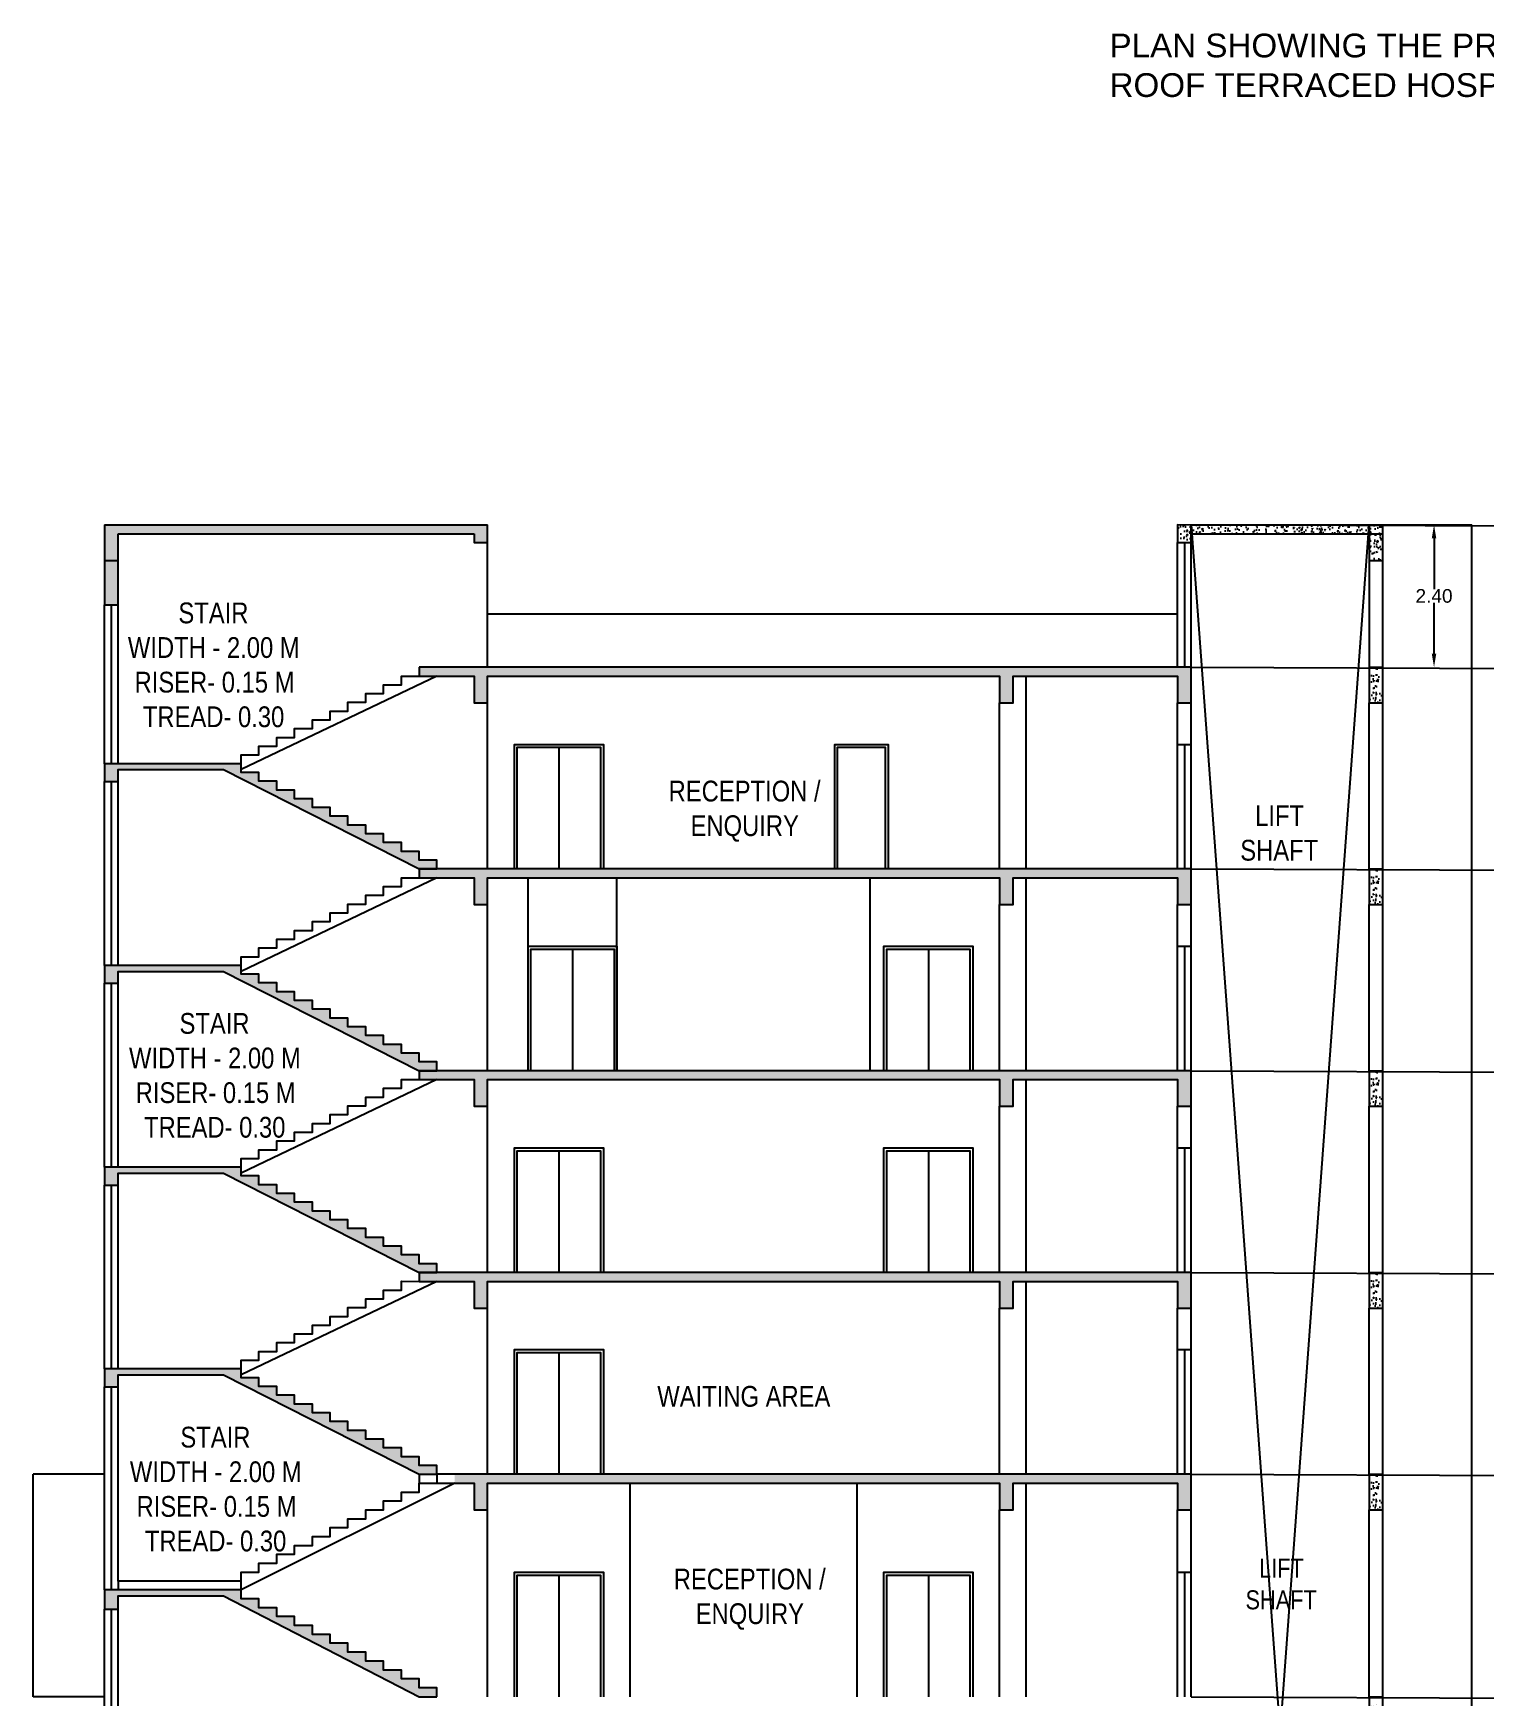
# Model space of a CAD drawing. Header units: metres. Extents: x -38 to 401, y 28 to 287.
# Drawn here: x 214.77 to 239.24, y 251.91 to 279.94 of the extents above; entities that cross this region are included whole.
import ezdxf

# ---------------------------------------------------------------- set-up
doc = ezdxf.new("R2010")
doc.units = ezdxf.units.M
doc.styles.get("Standard").update_dxf_attribs({"font": 'arial.ttf'})
doc.dimstyles.get("Standard").update_dxf_attribs({"dimtxt": 0.18, "dimasz": 0.18, "dimexe": 0.18, "dimexo": 0.0625, "dimgap": 0.09, "dimtad": 0, "dimtih": 1, "dimtoh": 1, "dimdec": 4, "dimzin": 0, "dimdsep": 46, "dimtxsty": 'Standard', "dimcen": 0.09, "dimadec": 0, "dimazin": 0, "dimtfac": 1, "dimtdec": 4, "dimtofl": 0, "dimtmove": 0, "dimatfit": 3, "dimfxl": 0, "dimtolj": 1, "dimtzin": 0, "dimarcsym": 0})
pattern_1 = [(50, (229.36275, 2753.88941), (0.215178055, -0.01882564), [0.0225, -0.2475]), (355, (229.36275, 2753.88941), (-0.0416254, 0.22565764), [0.018, -0.198]), (100.451444, (229.38068, 2753.88785), (0.173552654, 0.206831997), [0.019122058, -0.210342634]), (46.1842, (229.36275, 2753.94941), (0.3201724, -0.049655784), [0.03375, -0.37125]), (96.635635, (229.38943, 2753.94528), (0.280398584, 0.29223558), [0.028683103, -0.31551413]), (351.184164, (229.36275, 2753.9494), (0.280398584, 0.29223558), [0.027, -0.297]), (21, (229.39275, 2753.93441), (0.179072116, -0.120785667), [0.0225, -0.2475]), (326, (229.39275, 2753.93441), (0.0729946, 0.217545014), [0.018, -0.198]), (71.451445, (229.40767, 2753.92435), (0.252066713, 0.096759346), [0.019122057, -0.210342634]), (37.5, (229.36275, 2753.889414), (0.0036479566, 0.0998681561), [0, -0.1956, 0, -0.201, 0, -0.19875]), (7.5, (229.36275, 2753.88941), (0.0789208612, 0.1183235136), [0, -0.1146, 0, -0.1911, 0, -0.07575]), (327.5, (229.29585, 2753.889414), (0.1601467309, -0.0067664615), [0, -0.075, 0, -0.234, 0, -0.3105]), (317.5, (229.26585, 2753.88941), (0.174955851, 0.030031495), [0, -0.0975, 0, -0.1554, 0, -0.2205])]
pattern_2 = [(50, (-1819.55515, 1810.75272), (0.215178055, -0.01882564), [0.0225, -0.2475]), (355, (-1819.55515, 1810.75272), (-0.0416254, 0.22565764), [0.018, -0.198]), (100.451444, (-1819.53722, 1810.75115), (0.173552654, 0.206831997), [0.019122058, -0.210342634]), (46.1842, (-1819.55515, 1810.81272), (0.3201724, -0.049655784), [0.03375, -0.37125]), (96.635635, (-1819.52847, 1810.80858), (0.280398584, 0.29223558), [0.028683103, -0.31551413]), (351.184164, (-1819.55515, 1810.8127), (0.280398584, 0.29223558), [0.027, -0.297]), (21, (-1819.52515, 1810.79772), (0.179072116, -0.120785667), [0.0225, -0.2475]), (326, (-1819.52515, 1810.79772), (0.0729946, 0.217545014), [0.018, -0.198]), (71.451445, (-1819.51023, 1810.78765), (0.252066713, 0.096759346), [0.019122057, -0.210342634]), (37.5, (-1819.55515, 1810.752716), (0.0036479566, 0.0998681561), [0, -0.1956, 0, -0.201, 0, -0.19875]), (7.5, (-1819.55515, 1810.75272), (0.0789208612, 0.1183235136), [0, -0.1146, 0, -0.1911, 0, -0.07575]), (327.5, (-1819.62205, 1810.75272), (0.1601467309, -0.0067664615), [0, -0.075, 0, -0.234, 0, -0.3105]), (317.5, (-1819.65205, 1810.75272), (0.174955851, 0.030031495), [0, -0.0975, 0, -0.1554, 0, -0.2205])]
pattern_3 = [(50, (-1819.55515, 1814.15272), (0.215178055, -0.01882564), [0.0225, -0.2475]), (355, (-1819.55515, 1814.15272), (-0.0416254, 0.22565764), [0.018, -0.198]), (100.451444, (-1819.53722, 1814.15115), (0.173552654, 0.206831997), [0.019122058, -0.210342634]), (46.1842, (-1819.55515, 1814.21272), (0.3201724, -0.049655784), [0.03375, -0.37125]), (96.635635, (-1819.52847, 1814.20858), (0.280398584, 0.29223558), [0.028683103, -0.31551413]), (351.184164, (-1819.55515, 1814.2127), (0.280398584, 0.29223558), [0.027, -0.297]), (21, (-1819.52515, 1814.19772), (0.179072116, -0.120785667), [0.0225, -0.2475]), (326, (-1819.52515, 1814.19772), (0.0729946, 0.217545014), [0.018, -0.198]), (71.451445, (-1819.51023, 1814.18765), (0.252066713, 0.096759346), [0.019122057, -0.210342634]), (37.5, (-1819.55515, 1814.152716), (0.0036479566, 0.0998681561), [0, -0.1956, 0, -0.201, 0, -0.19875]), (7.5, (-1819.55515, 1814.15272), (0.0789208612, 0.1183235136), [0, -0.1146, 0, -0.1911, 0, -0.07575]), (327.5, (-1819.62205, 1814.15272), (0.1601467309, -0.0067664615), [0, -0.075, 0, -0.234, 0, -0.3105]), (317.5, (-1819.65205, 1814.15272), (0.174955851, 0.030031495), [0, -0.0975, 0, -0.1554, 0, -0.2205])]
pattern_4 = [(50, (-1819.55515, 1817.55272), (0.215178055, -0.01882564), [0.0225, -0.2475]), (355, (-1819.55515, 1817.55272), (-0.0416254, 0.22565764), [0.018, -0.198]), (100.451444, (-1819.53722, 1817.55115), (0.173552654, 0.206831997), [0.019122058, -0.210342634]), (46.1842, (-1819.55515, 1817.61272), (0.3201724, -0.049655784), [0.03375, -0.37125]), (96.635635, (-1819.52847, 1817.60858), (0.280398584, 0.29223558), [0.028683103, -0.31551413]), (351.184164, (-1819.55515, 1817.6127), (0.280398584, 0.29223558), [0.027, -0.297]), (21, (-1819.52515, 1817.59772), (0.179072116, -0.120785667), [0.0225, -0.2475]), (326, (-1819.52515, 1817.59772), (0.0729946, 0.217545014), [0.018, -0.198]), (71.451445, (-1819.51023, 1817.58765), (0.252066713, 0.096759346), [0.019122057, -0.210342634]), (37.5, (-1819.55515, 1817.552716), (0.0036479566, 0.0998681561), [0, -0.1956, 0, -0.201, 0, -0.19875]), (7.5, (-1819.55515, 1817.55272), (0.0789208612, 0.1183235136), [0, -0.1146, 0, -0.1911, 0, -0.07575]), (327.5, (-1819.62205, 1817.55272), (0.1601467309, -0.0067664615), [0, -0.075, 0, -0.234, 0, -0.3105]), (317.5, (-1819.65205, 1817.55272), (0.174955851, 0.030031495), [0, -0.0975, 0, -0.1554, 0, -0.2205])]
pattern_5 = [(50, (-1819.55515, 1820.95272), (0.215178055, -0.01882564), [0.0225, -0.2475]), (355, (-1819.55515, 1820.95272), (-0.0416254, 0.22565764), [0.018, -0.198]), (100.451444, (-1819.53722, 1820.95115), (0.173552654, 0.206831997), [0.019122058, -0.210342634]), (46.1842, (-1819.55515, 1821.01272), (0.3201724, -0.049655784), [0.03375, -0.37125]), (96.635635, (-1819.52847, 1821.00858), (0.280398584, 0.29223558), [0.028683103, -0.31551413]), (351.184164, (-1819.55515, 1821.0127), (0.280398584, 0.29223558), [0.027, -0.297]), (21, (-1819.52515, 1820.99772), (0.179072116, -0.120785667), [0.0225, -0.2475]), (326, (-1819.52515, 1820.99772), (0.0729946, 0.217545014), [0.018, -0.198]), (71.451445, (-1819.51023, 1820.98765), (0.252066713, 0.096759346), [0.019122057, -0.210342634]), (37.5, (-1819.55515, 1820.952716), (0.0036479566, 0.0998681561), [0, -0.1956, 0, -0.201, 0, -0.19875]), (7.5, (-1819.55515, 1820.95272), (0.0789208612, 0.1183235136), [0, -0.1146, 0, -0.1911, 0, -0.07575]), (327.5, (-1819.62205, 1820.95272), (0.1601467309, -0.0067664615), [0, -0.075, 0, -0.234, 0, -0.3105]), (317.5, (-1819.65205, 1820.95272), (0.174955851, 0.030031495), [0, -0.0975, 0, -0.1554, 0, -0.2205])]

# ---------------------------------------------------------------- blocks, each defined once
blk = doc.blocks.new('*D98')
at = {"color": 0, "lineweight": -2}
for p, q in [((238.385, 271.43), (238.385, 270.577)), ((238.385, 269.49), (238.385, 270.343))]:
    blk.add_line(p, q, dxfattribs=at)
at = {"color": 0}
for points in [[(238.346, 271.43), (238.423, 271.43), (238.385, 271.66)], [(238.346, 269.49), (238.423, 269.49), (238.385, 269.26)]]:
    blk.add_solid(points, dxfattribs=at)
at = {"layer": 'Defpoints', "color": 0}
for p in [(237.521, 271.66), (238.385, 271.66), (237.521, 269.26)]:
    blk.add_point(p, dxfattribs=at)
at = {"color": 0, "lineweight": 25, "insert": (238.385, 270.46), "char_height": 0.23, "attachment_point": 5}
blk.add_mtext('\\A1;2.40', dxfattribs=at)

msp = doc.modelspace()

# ---------------------------------------------------------------- hatches: boundary and pattern name
at = {"lineweight": 25}
h = msp.add_hatch(dxfattribs=at)
h.set_pattern_fill('AR-CONC', scale=0.03)
h.set_pattern_definition(pattern_1)
h.paths.add_polyline_path([(216.20137, 271.51004), (222.20137, 271.51004), (222.20137, 271.36004), (222.43137, 271.36004), (222.43137, 271.66004), (215.97137, 271.66004), (215.97137, 271.06004), (216.20137, 271.06004)])
h.paths.add_polyline_path([(215.97137, 270.31004), (216.20137, 270.31004), (216.20137, 271.06004), (215.97137, 271.06004)])
h = msp.add_hatch(dxfattribs=at)
h.set_pattern_fill('AR-CONC', scale=0.03)
h.set_pattern_definition(pattern_1)
h.paths.add_polyline_path([(237.29137, 271.66004), (234.29137, 271.66004), (234.3024, 271.51004), (237.28034, 271.51004)])
h.paths.add_polyline_path([(234.29137, 271.66004), (234.06137, 271.66004), (234.06137, 271.36004), (234.29137, 271.36004)])
h.paths.add_polyline_path([(237.29637, 271.06004), (237.52137, 271.06004), (237.52137, 271.66004), (237.29637, 271.66004)])
h = msp.add_hatch(dxfattribs=at)
h.set_pattern_fill('AR-CONC', scale=0.03)
h.set_pattern_definition(pattern_5)
h.paths.add_polyline_path([(234.29137, 269.26004), (221.27637, 269.26004), (221.27637, 269.11084), (221.57637, 269.11004), (222.20137, 269.11004), (222.20137, 268.66004), (222.43137, 268.66004), (222.43137, 269.11004), (231.06137, 269.11004), (231.06137, 268.66004), (231.29137, 268.66004), (231.29137, 269.11004), (234.06137, 269.11004), (234.06137, 268.66004), (234.29137, 268.66004)])
h = msp.add_hatch(dxfattribs=at)
h.set_pattern_fill('AR-CONC', scale=0.03)
h.set_pattern_definition([(50, (-2122.64353, 1536.73357), (0.215178055, -0.01882564), [0.0225, -0.2475]), (355, (-2122.64353, 1536.73357), (-0.0416254, 0.22565764), [0.018, -0.198]), (100.4514445, (-2122.6256, 1536.732), (0.173552654, 0.206831997), [0.019122058, -0.210342634]), (46.1842, (-2122.64353, 1536.79357), (0.3201724, -0.049655784), [0.03375, -0.37125]), (96.635635, (-2122.61685, 1536.78943), (0.280398584, 0.29223558), [0.028683103, -0.31551413]), (351.184164, (-2122.64353, 1536.79357), (0.280398584, 0.29223558), [0.027, -0.297]), (21, (-2122.61353, 1536.77857), (0.179072116, -0.120785667), [0.0225, -0.2475]), (326, (-2122.61353, 1536.77857), (0.0729946, 0.217545014), [0.018, -0.198]), (71.451445, (-2122.5986, 1536.7685), (0.252066713, 0.096759346), [0.019122057, -0.210342634]), (37.5, (-2122.64353, 1536.73357), (0.0036479566, 0.0998681561), [0, -0.1956, 0, -0.201, 0, -0.19875]), (7.5, (-2122.64353, 1536.73357), (0.0789208612, 0.1183235136), [0, -0.1146, 0, -0.1911, 0, -0.07575]), (327.5, (-2122.71043, 1536.73357), (0.1601467309, -0.0067664615), [0, -0.075, 0, -0.234, 0, -0.3105]), (317.5, (-2122.74043, 1536.73357), (0.174955851, 0.030031495), [0, -0.0975, 0, -0.1554, 0, -0.2205])])
h.paths.add_polyline_path([(237.29637, 268.66004), (237.52137, 268.66004), (237.52137, 269.26004), (237.29637, 269.26004)])
h = msp.add_hatch(dxfattribs=at)
h.set_pattern_fill('AR-CONC', scale=0.03)
h.set_pattern_definition(pattern_5)
h.paths.add_polyline_path([(218.27637, 267.63364), (215.97137, 267.63364), (215.97137, 267.33364), (216.20137, 267.33364), (216.20137, 267.53364), (217.97637, 267.53364), (221.27637, 265.86004), (221.57637, 265.86004), (221.57637, 266.00784), (221.27637, 266.00784), (221.27637, 266.15564), (220.97637, 266.15564), (220.97637, 266.30344), (220.67637, 266.30344), (220.67637, 266.45124), (220.37637, 266.45124), (220.37637, 266.59904), (220.07637, 266.59904), (220.07637, 266.74684), (219.77637, 266.74684), (219.77637, 266.89464), (219.47637, 266.89464), (219.47637, 267.04244), (219.17637, 267.04244), (219.17637, 267.19024), (218.87637, 267.19024), (218.87637, 267.33804), (218.57637, 267.33804), (218.57637, 267.48584), (218.27637, 267.48584)])
h = msp.add_hatch(dxfattribs=at)
h.set_pattern_fill('AR-CONC', scale=0.03)
h.set_pattern_definition(pattern_4)
h.paths.add_polyline_path([(234.29137, 265.86004), (221.27637, 265.86004), (221.27637, 265.71084), (221.57637, 265.71004), (222.20137, 265.71004), (222.20137, 265.26004), (222.43137, 265.26004), (222.43137, 265.71004), (231.06137, 265.71004), (231.06137, 265.26004), (231.29137, 265.26004), (231.29137, 265.71004), (234.06137, 265.71004), (234.06137, 265.26004), (234.29137, 265.26004)])
h = msp.add_hatch(dxfattribs=at)
h.set_pattern_fill('AR-CONC', scale=0.03)
h.set_pattern_definition([(50, (-2122.64353, 1533.33357), (0.215178055, -0.01882564), [0.0225, -0.2475]), (355, (-2122.64353, 1533.33357), (-0.0416254, 0.22565764), [0.018, -0.198]), (100.4514445, (-2122.6256, 1533.332), (0.173552654, 0.206831997), [0.019122058, -0.210342634]), (46.1842, (-2122.64353, 1533.39357), (0.3201724, -0.049655784), [0.03375, -0.37125]), (96.635635, (-2122.61685, 1533.38943), (0.280398584, 0.29223558), [0.028683103, -0.31551413]), (351.184164, (-2122.64353, 1533.39357), (0.280398584, 0.29223558), [0.027, -0.297]), (21, (-2122.61353, 1533.37857), (0.179072116, -0.120785667), [0.0225, -0.2475]), (326, (-2122.61353, 1533.37857), (0.0729946, 0.217545014), [0.018, -0.198]), (71.451445, (-2122.5986, 1533.3685), (0.252066713, 0.096759346), [0.019122057, -0.210342634]), (37.5, (-2122.64353, 1533.33357), (0.0036479566, 0.0998681561), [0, -0.1956, 0, -0.201, 0, -0.19875]), (7.5, (-2122.64353, 1533.33357), (0.0789208612, 0.1183235136), [0, -0.1146, 0, -0.1911, 0, -0.07575]), (327.5, (-2122.71043, 1533.33357), (0.1601467309, -0.0067664615), [0, -0.075, 0, -0.234, 0, -0.3105]), (317.5, (-2122.74043, 1533.33357), (0.174955851, 0.030031495), [0, -0.0975, 0, -0.1554, 0, -0.2205])])
h.paths.add_polyline_path([(237.52137, 265.86004), (237.29637, 265.86004), (237.29637, 265.26004), (237.52137, 265.26004)])
h = msp.add_hatch(dxfattribs=at)
h.set_pattern_fill('AR-CONC', scale=0.03)
h.set_pattern_definition(pattern_4)
h.paths.add_polyline_path([(218.27637, 264.23364), (215.97137, 264.23364), (215.97137, 263.93364), (216.20137, 263.93364), (216.20137, 264.13364), (217.97637, 264.13364), (221.27637, 262.46004), (221.57637, 262.46004), (221.57637, 262.60784), (221.27637, 262.60784), (221.27637, 262.75564), (220.97637, 262.75564), (220.97637, 262.90344), (220.67637, 262.90344), (220.67637, 263.05124), (220.37637, 263.05124), (220.37637, 263.19904), (220.07637, 263.19904), (220.07637, 263.34684), (219.77637, 263.34684), (219.77637, 263.49464), (219.47637, 263.49464), (219.47637, 263.64244), (219.17637, 263.64244), (219.17637, 263.79024), (218.87637, 263.79024), (218.87637, 263.93804), (218.57637, 263.93804), (218.57637, 264.08584), (218.27637, 264.08584)])
h = msp.add_hatch(dxfattribs=at)
h.set_pattern_fill('AR-CONC', scale=0.03)
h.set_pattern_definition(pattern_3)
h.paths.add_polyline_path([(234.29137, 262.46004), (221.27637, 262.46004), (221.27637, 262.31084), (221.57637, 262.31004), (222.20137, 262.31004), (222.20137, 261.86004), (222.43137, 261.86004), (222.43137, 262.31004), (231.06137, 262.31004), (231.06137, 261.86004), (231.29137, 261.86004), (231.29137, 262.31004), (234.06137, 262.31004), (234.06137, 261.86004), (234.29137, 261.86004)])
h = msp.add_hatch(dxfattribs=at)
h.set_pattern_fill('AR-CONC', scale=0.03)
h.set_pattern_definition([(50, (-2122.64353, 1529.93357), (0.215178055, -0.01882564), [0.0225, -0.2475]), (355, (-2122.64353, 1529.93357), (-0.0416254, 0.22565764), [0.018, -0.198]), (100.4514445, (-2122.6256, 1529.932), (0.173552654, 0.206831997), [0.019122058, -0.210342634]), (46.1842, (-2122.64353, 1529.99357), (0.3201724, -0.049655784), [0.03375, -0.37125]), (96.635635, (-2122.61685, 1529.98943), (0.280398584, 0.29223558), [0.028683103, -0.31551413]), (351.184164, (-2122.64353, 1529.99357), (0.280398584, 0.29223558), [0.027, -0.297]), (21, (-2122.61353, 1529.97857), (0.179072116, -0.120785667), [0.0225, -0.2475]), (326, (-2122.61353, 1529.97857), (0.0729946, 0.217545014), [0.018, -0.198]), (71.451445, (-2122.5986, 1529.9685), (0.252066713, 0.096759346), [0.019122057, -0.210342634]), (37.5, (-2122.64353, 1529.93357), (0.0036479566, 0.0998681561), [0, -0.1956, 0, -0.201, 0, -0.19875]), (7.5, (-2122.64353, 1529.93357), (0.0789208612, 0.1183235136), [0, -0.1146, 0, -0.1911, 0, -0.07575]), (327.5, (-2122.71043, 1529.93357), (0.1601467309, -0.0067664615), [0, -0.075, 0, -0.234, 0, -0.3105]), (317.5, (-2122.74043, 1529.93357), (0.174955851, 0.030031495), [0, -0.0975, 0, -0.1554, 0, -0.2205])])
h.paths.add_polyline_path([(237.52137, 262.46004), (237.29637, 262.46004), (237.29637, 261.86004), (237.52137, 261.86004)])
h = msp.add_hatch(dxfattribs=at)
h.set_pattern_fill('AR-CONC', scale=0.03)
h.set_pattern_definition(pattern_3)
h.paths.add_polyline_path([(218.27637, 260.83364), (215.97137, 260.83364), (215.97137, 260.53364), (216.20137, 260.53364), (216.20137, 260.73364), (217.97637, 260.73364), (221.27637, 259.06004), (221.57637, 259.06004), (221.57637, 259.20784), (221.27637, 259.20784), (221.27637, 259.35564), (220.97637, 259.35564), (220.97637, 259.50344), (220.67637, 259.50344), (220.67637, 259.65124), (220.37637, 259.65124), (220.37637, 259.79904), (220.07637, 259.79904), (220.07637, 259.94684), (219.77637, 259.94684), (219.77637, 260.09464), (219.47637, 260.09464), (219.47637, 260.24244), (219.17637, 260.24244), (219.17637, 260.39024), (218.87637, 260.39024), (218.87637, 260.53804), (218.57637, 260.53804), (218.57637, 260.68584), (218.27637, 260.68584)])
h = msp.add_hatch(dxfattribs=at)
h.set_pattern_fill('AR-CONC', scale=0.03)
h.set_pattern_definition(pattern_2)
h.paths.add_polyline_path([(234.29137, 259.06004), (221.27637, 259.06004), (221.27637, 258.91084), (221.57637, 258.91004), (222.20137, 258.91004), (222.20137, 258.46004), (222.43137, 258.46004), (222.43137, 258.91004), (231.06137, 258.91004), (231.06137, 258.46004), (231.29137, 258.46004), (231.29137, 258.91004), (234.06137, 258.91004), (234.06137, 258.46004), (234.29137, 258.46004)])
h = msp.add_hatch(dxfattribs=at)
h.set_pattern_fill('AR-CONC', scale=0.03)
h.set_pattern_definition([(50, (-2122.64353, 1526.53357), (0.215178055, -0.01882564), [0.0225, -0.2475]), (355, (-2122.64353, 1526.53357), (-0.0416254, 0.22565764), [0.018, -0.198]), (100.4514445, (-2122.6256, 1526.532), (0.173552654, 0.206831997), [0.019122058, -0.210342634]), (46.1842, (-2122.64353, 1526.59357), (0.3201724, -0.049655784), [0.03375, -0.37125]), (96.635635, (-2122.61685, 1526.58943), (0.280398584, 0.29223558), [0.028683103, -0.31551413]), (351.184164, (-2122.64353, 1526.59357), (0.280398584, 0.29223558), [0.027, -0.297]), (21, (-2122.61353, 1526.57857), (0.179072116, -0.120785667), [0.0225, -0.2475]), (326, (-2122.61353, 1526.57857), (0.0729946, 0.217545014), [0.018, -0.198]), (71.451445, (-2122.5986, 1526.5685), (0.252066713, 0.096759346), [0.019122057, -0.210342634]), (37.5, (-2122.64353, 1526.53357), (0.0036479566, 0.0998681561), [0, -0.1956, 0, -0.201, 0, -0.19875]), (7.5, (-2122.64353, 1526.53357), (0.0789208612, 0.1183235136), [0, -0.1146, 0, -0.1911, 0, -0.07575]), (327.5, (-2122.71043, 1526.53357), (0.1601467309, -0.0067664615), [0, -0.075, 0, -0.234, 0, -0.3105]), (317.5, (-2122.74043, 1526.53357), (0.174955851, 0.030031495), [0, -0.0975, 0, -0.1554, 0, -0.2205])])
h.paths.add_polyline_path([(237.52137, 259.06004), (237.29637, 259.06004), (237.29637, 258.46004), (237.52137, 258.46004)])
h = msp.add_hatch(dxfattribs=at)
h.set_pattern_fill('AR-CONC', scale=0.03)
h.set_pattern_definition(pattern_2)
h.paths.add_polyline_path([(218.27637, 257.43364), (215.97137, 257.43364), (215.97137, 257.13364), (216.20137, 257.13364), (216.20137, 257.33364), (217.97637, 257.33364), (221.27637, 255.66004), (221.57637, 255.66004), (221.57637, 255.80784), (221.27637, 255.80784), (221.27637, 255.95564), (220.97637, 255.95564), (220.97637, 256.10344), (220.67637, 256.10344), (220.67637, 256.25124), (220.37637, 256.25124), (220.37637, 256.39904), (220.07637, 256.39904), (220.07637, 256.54684), (219.77637, 256.54684), (219.77637, 256.69464), (219.47637, 256.69464), (219.47637, 256.84244), (219.17637, 256.84244), (219.17637, 256.99024), (218.87637, 256.99024), (218.87637, 257.13804), (218.57637, 257.13804), (218.57637, 257.28584), (218.27637, 257.28584)])
h = msp.add_hatch(dxfattribs=at)
h.set_pattern_fill('AR-CONC', scale=0.03)
h.set_pattern_definition([(50, (-1819.55515, 1807.35272), (0.215178055, -0.01882564), [0.0225, -0.2475]), (355, (-1819.55515, 1807.35272), (-0.0416254, 0.22565764), [0.018, -0.198]), (100.451444, (-1819.53722, 1807.35115), (0.173552654, 0.206831997), [0.019122058, -0.210342634]), (46.1842, (-1819.55515, 1807.41272), (0.3201724, -0.049655784), [0.03375, -0.37125]), (96.635635, (-1819.52847, 1807.40858), (0.280398584, 0.29223558), [0.028683103, -0.31551413]), (351.184164, (-1819.55515, 1807.4127), (0.280398584, 0.29223558), [0.027, -0.297]), (21, (-1819.52515, 1807.39772), (0.179072116, -0.120785667), [0.0225, -0.2475]), (326, (-1819.52515, 1807.39772), (0.0729946, 0.217545014), [0.018, -0.198]), (71.451445, (-1819.51023, 1807.38765), (0.252066713, 0.096759346), [0.019122057, -0.210342634]), (37.5, (-1819.55515, 1807.352716), (0.0036479566, 0.0998681561), [0, -0.1956, 0, -0.201, 0, -0.19875]), (7.5, (-1819.55515, 1807.35272), (0.0789208612, 0.1183235136), [0, -0.1146, 0, -0.1911, 0, -0.07575]), (327.5, (-1819.62205, 1807.35272), (0.1601467309, -0.0067664615), [0, -0.075, 0, -0.234, 0, -0.3105]), (317.5, (-1819.65205, 1807.35272), (0.174955851, 0.030031495), [0, -0.0975, 0, -0.1554, 0, -0.2205])])
h.paths.add_polyline_path([(234.29137, 255.66004), (221.87637, 255.65964), (221.87637, 255.51044), (221.57637, 255.51004), (222.20137, 255.51004), (222.20137, 255.06004), (222.43137, 255.06004), (222.43137, 255.51004), (231.06137, 255.51004), (231.06137, 255.06004), (231.29137, 255.06004), (231.29137, 255.51004), (234.06137, 255.51004), (234.06137, 255.06004), (234.29137, 255.06004)])
h = msp.add_hatch(dxfattribs=at)
h.set_pattern_fill('AR-CONC', scale=0.03)
h.set_pattern_definition([(50, (-2122.64353, 1523.13357), (0.215178055, -0.01882564), [0.0225, -0.2475]), (355, (-2122.64353, 1523.13357), (-0.0416254, 0.22565764), [0.018, -0.198]), (100.4514445, (-2122.6256, 1523.132), (0.173552654, 0.206831997), [0.019122058, -0.210342634]), (46.1842, (-2122.64353, 1523.19357), (0.3201724, -0.049655784), [0.03375, -0.37125]), (96.635635, (-2122.61685, 1523.18943), (0.280398584, 0.29223558), [0.028683103, -0.31551413]), (351.184164, (-2122.64353, 1523.19357), (0.280398584, 0.29223558), [0.027, -0.297]), (21, (-2122.61353, 1523.17857), (0.179072116, -0.120785667), [0.0225, -0.2475]), (326, (-2122.61353, 1523.17857), (0.0729946, 0.217545014), [0.018, -0.198]), (71.451445, (-2122.5986, 1523.1685), (0.252066713, 0.096759346), [0.019122057, -0.210342634]), (37.5, (-2122.64353, 1523.13357), (0.0036479566, 0.0998681561), [0, -0.1956, 0, -0.201, 0, -0.19875]), (7.5, (-2122.64353, 1523.13357), (0.0789208612, 0.1183235136), [0, -0.1146, 0, -0.1911, 0, -0.07575]), (327.5, (-2122.71043, 1523.13357), (0.1601467309, -0.0067664615), [0, -0.075, 0, -0.234, 0, -0.3105]), (317.5, (-2122.74043, 1523.13357), (0.174955851, 0.030031495), [0, -0.0975, 0, -0.1554, 0, -0.2205])])
h.paths.add_polyline_path([(237.52137, 255.66004), (237.29637, 255.66004), (237.29637, 255.06004), (237.52137, 255.06004)])
h = msp.add_hatch(dxfattribs=at)
h.set_pattern_fill('AR-CONC', scale=0.03)
h.set_pattern_definition([(50, (-1819.55515, 1807.00272), (0.215178055, -0.01882564), [0.0225, -0.2475]), (355, (-1819.55515, 1807.00272), (-0.0416254, 0.22565764), [0.018, -0.198]), (100.451444, (-1819.53722, 1807.00115), (0.173552654, 0.206831997), [0.019122058, -0.210342634]), (46.1842, (-1819.55515, 1807.06272), (0.3201724, -0.049655784), [0.03375, -0.37125]), (96.635635, (-1819.52847, 1807.05858), (0.280398584, 0.29223558), [0.028683103, -0.31551413]), (351.184164, (-1819.55515, 1807.0627), (0.280398584, 0.29223558), [0.027, -0.297]), (21, (-1819.52515, 1807.04772), (0.179072116, -0.120785667), [0.0225, -0.2475]), (326, (-1819.52515, 1807.04772), (0.0729946, 0.217545014), [0.018, -0.198]), (71.451445, (-1819.51023, 1807.03765), (0.252066713, 0.096759346), [0.019122057, -0.210342634]), (37.5, (-1819.55515, 1807.002716), (0.0036479566, 0.0998681561), [0, -0.1956, 0, -0.201, 0, -0.19875]), (7.5, (-1819.55515, 1807.00272), (0.0789208612, 0.1183235136), [0, -0.1146, 0, -0.1911, 0, -0.07575]), (327.5, (-1819.62205, 1807.00272), (0.1601467309, -0.0067664615), [0, -0.075, 0, -0.234, 0, -0.3105]), (317.5, (-1819.65205, 1807.00272), (0.174955851, 0.030031495), [0, -0.0975, 0, -0.1554, 0, -0.2205])])
h.paths.add_polyline_path([(221.27637, 251.91004), (221.57637, 251.91004), (221.57637, 252.06004), (221.27637, 252.06004), (221.27637, 252.21004), (220.97637, 252.21004), (220.97637, 252.36004), (220.67637, 252.36004), (220.67637, 252.51004), (220.37637, 252.51004), (220.37637, 252.66004), (220.07637, 252.66004), (220.07637, 252.81004), (219.77637, 252.81004), (219.77637, 252.96004), (219.47637, 252.96004), (219.47637, 253.11004), (219.17637, 253.11004), (219.17637, 253.26004), (218.87637, 253.26004), (218.87637, 253.41004), (218.57637, 253.41004), (218.57637, 253.56004), (218.27637, 253.56004), (218.27637, 253.71004), (215.97137, 253.71004), (215.97137, 253.38364), (216.20137, 253.38364), (216.20137, 253.61004), (217.97637, 253.61004)])
h = msp.add_hatch(dxfattribs=at)
h.set_pattern_fill('AR-CONC', scale=0.03)
h.set_pattern_definition([(50, (-2122.64353, 1519.38357), (0.215178055, -0.01882564), [0.0225, -0.2475]), (355, (-2122.64353, 1519.38357), (-0.0416254, 0.22565764), [0.018, -0.198]), (100.4514445, (-2122.6256, 1519.382), (0.173552654, 0.206831997), [0.019122058, -0.210342634]), (46.1842, (-2122.64353, 1519.44357), (0.3201724, -0.049655784), [0.03375, -0.37125]), (96.635635, (-2122.61685, 1519.43943), (0.280398584, 0.29223558), [0.028683103, -0.31551413]), (351.184164, (-2122.64353, 1519.44357), (0.280398584, 0.29223558), [0.027, -0.297]), (21, (-2122.61353, 1519.42857), (0.179072116, -0.120785667), [0.0225, -0.2475]), (326, (-2122.61353, 1519.42857), (0.0729946, 0.217545014), [0.018, -0.198]), (71.451445, (-2122.5986, 1519.4185), (0.252066713, 0.096759346), [0.019122057, -0.210342634]), (37.5, (-2122.64353, 1519.38357), (0.0036479566, 0.0998681561), [0, -0.1956, 0, -0.201, 0, -0.19875]), (7.5, (-2122.64353, 1519.38357), (0.0789208612, 0.1183235136), [0, -0.1146, 0, -0.1911, 0, -0.07575]), (327.5, (-2122.71043, 1519.38357), (0.1601467309, -0.0067664615), [0, -0.075, 0, -0.234, 0, -0.3105]), (317.5, (-2122.74043, 1519.38357), (0.174955851, 0.030031495), [0, -0.0975, 0, -0.1554, 0, -0.2205])])
h.paths.add_polyline_path([(237.52137, 251.91004), (237.29637, 251.91004), (237.29637, 251.31004), (237.52137, 251.31004)])

# ---------------------------------------------------------------- linework, layer by layer
at = {"color": 7, "lineweight": 25}
for p, q in [((215.97137, 271.66004), (222.43137, 271.66004)), ((215.97137, 271.66004), (215.97137, 271.06004)), ((234.29137, 269.26004), (234.29137, 271.66004)), ((234.29137, 230.86004), (237.29137, 271.66004)), ((234.29137, 271.66004), (237.29137, 230.86004)), ((234.29137, 271.66004), (239.02137, 271.66004)), ((239.02137, 241.71004), (239.02137, 271.66004)), ((216.20137, 271.51004), (222.20137, 271.51004)), ((216.20137, 271.06004), (216.20137, 271.51004)), ((234.29137, 271.51004), (237.52137, 271.51004)), ((222.43137, 269.26004), (222.43137, 271.36004)), ((234.06137, 269.26004), (234.06137, 271.36004)), ((234.06137, 271.36004), (234.29137, 271.36004)), ((234.17637, 271.36004), (234.17637, 269.26004)), ((215.97137, 271.06004), (216.20137, 271.06004)), ((215.97137, 271.06004), (215.97137, 270.31004)), ((216.20137, 270.31004), (216.20137, 271.06004)), ((237.29137, 271.06004), (237.29137, 269.26004)), ((237.52137, 269.26004), (237.52137, 271.06004)), ((215.97137, 267.63364), (215.97137, 270.31004)), ((215.97137, 270.31004), (216.20137, 270.31004)), ((216.08637, 270.31004), (216.08637, 267.63364)), ((216.20137, 267.63364), (216.20137, 270.31004)), ((222.43137, 270.16004), (234.06137, 270.16004)), ((234.29137, 269.26004), (250.71222, 269.19276, -1.96973)), ((237.29137, 269.26004), (237.52137, 269.26004)), ((231.51137, 265.86004), (231.51137, 269.11004)), ((222.43137, 265.86004), (222.43137, 268.66004)), ((231.06137, 265.86004), (231.06137, 268.66004)), ((234.06137, 265.86004), (234.06137, 268.66004)), ((234.29137, 265.86004), (234.29137, 268.66004)), ((237.29137, 265.86004), (237.29137, 268.66004)), ((237.52137, 265.86004), (237.52137, 268.66004)), ((223.63137, 267.91004), (223.63137, 265.86004)), ((234.06137, 267.96004), (234.29137, 267.96004)), ((234.17637, 267.96004), (234.17637, 265.86004)), ((215.97137, 264.23364), (215.97137, 267.33364)), ((216.08637, 267.33364), (216.08637, 264.23364)), ((216.20137, 264.23364), (216.20137, 267.33364)), ((234.29137, 265.86004), (250.75156, 265.79276, -1.96973)), ((237.29137, 265.86004), (237.52137, 265.86004)), ((223.11137, 262.46004), (223.11137, 265.71004)), ((224.61137, 262.46004), (224.61137, 265.71004)), ((224.61137, 262.46004), (224.61137, 265.71004)), ((228.88137, 262.46004), (228.88137, 265.71004)), ((231.51137, 262.46004), (231.51137, 265.71004)), ((222.43137, 262.46004), (222.43137, 265.26004)), ((231.06137, 262.46004), (231.06137, 265.26004)), ((234.06137, 262.46004), (234.06137, 265.26004)), ((234.29137, 262.46004), (234.29137, 265.26004)), ((237.29137, 262.46004), (237.29137, 265.26004)), ((237.52137, 262.46004), (237.52137, 265.26004)), ((223.86137, 264.51004), (223.8613, 262.46004)), ((229.86137, 264.51004), (229.8613, 262.46004)), ((234.06137, 264.56004), (234.29137, 264.56004)), ((234.17637, 264.56004), (234.17637, 262.46004)), ((215.97137, 260.83364), (215.97137, 263.93364)), ((216.08637, 263.93364), (216.08637, 260.83364)), ((216.20137, 260.83364), (216.20137, 263.93364)), ((234.29137, 262.46004), (250.75141, 262.39276, -1.96973)), ((237.29137, 262.46004), (237.52137, 262.46004)), ((231.51137, 259.06004), (231.51137, 262.31004)), ((222.43137, 259.06004), (222.43137, 261.86004)), ((231.06137, 259.06004), (231.06137, 261.86004)), ((234.06137, 259.06004), (234.06137, 261.86004)), ((234.29137, 259.06004), (234.29137, 261.86004)), ((237.29137, 259.06004), (237.29137, 261.86004)), ((237.52137, 259.06004), (237.52137, 261.86004)), ((223.63137, 261.11004), (223.6313, 259.06004)), ((229.8613, 261.11004), (229.8613, 259.06004)), ((234.06137, 261.16004), (234.29137, 261.16004)), ((234.17637, 261.16004), (234.17637, 259.06004)), ((215.97137, 257.43364), (215.97137, 260.53364)), ((216.08637, 260.53364), (216.08637, 257.43364)), ((216.20137, 257.43364), (216.20137, 260.53364)), ((234.29137, 259.06004), (250.75661, 258.99276, -1.96973)), ((237.29137, 259.06004), (237.52137, 259.06004)), ((231.51137, 255.66004), (231.51137, 258.91004)), ((222.43137, 255.66004), (222.43137, 258.46004)), ((231.06137, 255.66004), (231.06137, 258.46004)), ((234.06137, 255.66004), (234.06137, 258.46004)), ((234.29137, 255.66004), (234.29137, 258.46004)), ((237.29137, 255.66004), (237.29137, 258.46004)), ((237.52137, 255.66004), (237.52137, 258.46004)), ((223.63137, 257.71004), (223.6313, 255.66004)), ((234.06137, 257.76004), (234.29137, 257.76004)), ((234.17637, 257.76004), (234.17637, 255.66004)), ((215.97137, 253.71004), (215.97137, 257.13364)), ((216.08637, 257.13364), (216.08637, 253.71004)), ((216.20137, 253.86004), (216.20137, 257.13364)), ((215.97137, 255.66004), (214.77137, 255.66004)), ((214.77137, 251.91004), (214.77137, 255.66004)), ((224.83137, 251.91004), (224.83137, 255.51004)), ((228.66137, 251.91004), (228.66137, 255.51004)), ((231.51137, 251.91004), (231.51137, 255.51004)), ((234.29137, 255.66004), (250.78719, 255.59276, -1.96973)), ((237.29137, 255.66004), (237.52137, 255.66004)), ((222.43137, 251.91004), (222.43137, 255.06004)), ((231.06137, 251.91004), (231.06137, 255.06004)), ((234.06137, 251.91004), (234.06137, 255.06004)), ((234.29137, 251.91004), (234.29137, 255.06004)), ((237.29137, 251.91004), (237.29137, 255.06004)), ((237.52137, 251.91004), (237.52137, 255.06004)), ((234.06137, 254.01004), (234.29137, 254.01004)), ((234.17637, 254.01004), (234.17637, 251.91004)), ((223.63137, 253.96004), (223.6313, 251.91004)), ((229.8613, 253.96004), (229.8613, 251.91004)), ((215.97137, 250.28364), (215.97137, 253.38364)), ((216.08637, 253.38364), (216.08637, 250.28364)), ((216.20137, 250.28364), (216.20137, 253.38364)), ((215.97137, 251.91004), (214.77137, 251.91004)), ((234.29137, 251.91004), (250.76071, 251.84276, -1.96973)), ((237.29137, 251.91004), (237.52137, 251.91004))]:
    msp.add_line(p, q, dxfattribs=at)
for points in [[(222.20137, 271.51004), (222.20137, 271.36004), (222.43137, 271.36004), (222.43137, 271.66004)], [(250.76071, 271.59276), (234.06137, 271.66004), (234.06137, 271.36004), (234.29137, 271.36004), (234.29137, 271.66004)], [(237.29137, 271.66004), (237.29137, 271.06004), (237.52137, 271.06004), (237.52137, 271.66004)], [(237.29137, 269.26004), (237.29137, 268.66004), (237.52137, 268.66004), (237.52137, 269.26004)], [(222.88137, 265.86004), (222.88137, 267.96004), (224.38137, 267.96004), (224.38137, 265.86004)], [(222.93137, 265.86004), (222.93137, 267.91004), (224.33137, 267.91004), (224.33137, 265.86004)], [(228.28137, 265.86004), (228.28137, 267.96004), (229.18137, 267.96004), (229.18137, 265.86004)], [(228.33137, 265.86004), (228.33137, 267.91004), (229.13137, 267.91004), (229.13137, 265.86004)], [(237.29137, 265.86004), (237.29137, 265.26004), (237.52137, 265.26004), (237.52137, 265.86004)], [(223.11137, 262.46004), (223.11137, 264.56004), (224.61137, 264.56004), (224.61137, 262.46004)], [(223.16137, 262.46004), (223.16137, 264.51004), (224.56137, 264.51004), (224.56137, 262.46004)], [(229.11137, 262.46004), (229.11137, 264.56004), (230.61137, 264.56004), (230.61137, 262.46004)], [(229.16137, 262.46004), (229.16137, 264.51004), (230.56137, 264.51004), (230.56137, 262.46004)], [(237.29137, 262.46004), (237.29137, 261.86004), (237.52137, 261.86004), (237.52137, 262.46004)], [(222.88137, 259.06004), (222.88137, 261.16004), (224.38137, 261.16004), (224.38137, 259.06004)], [(222.93137, 259.06004), (222.93137, 261.11004), (224.33137, 261.11004), (224.33137, 259.06004)], [(229.11137, 259.06004), (229.11137, 261.16004), (230.61137, 261.16004), (230.61137, 259.06004)], [(229.16137, 259.06004), (229.16137, 261.11004), (230.56137, 261.11004), (230.56137, 259.06004)], [(237.29137, 259.06004), (237.29137, 258.46004), (237.52137, 258.46004), (237.52137, 259.06004)], [(222.88137, 255.66004), (222.88137, 257.76004), (224.38137, 257.76004), (224.38137, 255.66004)], [(222.93137, 255.66004), (222.93137, 257.71004), (224.33137, 257.71004), (224.33137, 255.66004)], [(221.27637, 255.66004), (221.27637, 255.51004)], [(237.29137, 255.66004), (237.29137, 255.06004), (237.52137, 255.06004), (237.52137, 255.66004)], [(222.88137, 251.91004), (222.88137, 254.01004), (224.38137, 254.01004), (224.38137, 251.91004)], [(229.11137, 251.91004), (229.11137, 254.01004), (230.61137, 254.01004), (230.61137, 251.91004)], [(218.27637, 253.86004), (216.20137, 253.86004), (216.20137, 253.71004)], [(222.93137, 251.91004), (222.93137, 253.96004), (224.33137, 253.96004), (224.33137, 251.91004)], [(229.16137, 251.91004), (229.16137, 253.96004), (230.56137, 253.96004), (230.56137, 251.91004)], [(237.29137, 251.91004), (237.29137, 251.31004), (237.52137, 251.31004), (237.52137, 251.91004)]]:
    msp.add_lwpolyline(points, dxfattribs=at)
for points in [[(221.27637, 269.26004), (221.27637, 269.11004), (222.20137, 269.11004), (222.20137, 268.66004), (222.43137, 268.66004), (222.43137, 269.11004), (231.06137, 269.11004), (231.06137, 268.66004), (231.29137, 268.66004), (231.29137, 269.11004), (234.06137, 269.11004), (234.06137, 268.66004), (234.29137, 268.66004), (234.29137, 269.26004)], [(218.27637, 267.63364), (218.27637, 267.78144), (218.57637, 267.78144), (218.57637, 267.92924), (218.87637, 267.92924), (218.87637, 268.07704), (219.17637, 268.07704), (219.17637, 268.22484), (219.47637, 268.22484), (219.47637, 268.37264), (219.77637, 268.37264), (219.77637, 268.52044), (220.07637, 268.52044), (220.07637, 268.66824), (220.37637, 268.66824), (220.37637, 268.81604), (220.67637, 268.81604), (220.67637, 268.96384), (220.97637, 268.96384), (220.97637, 269.11164), (221.57637, 269.11004), (218.27637, 267.53364)], [(221.57637, 265.86004), (221.57637, 266.00784), (221.27637, 266.00784), (221.27637, 266.15564), (220.97637, 266.15564), (220.97637, 266.30344), (220.67637, 266.30344), (220.67637, 266.45124), (220.37637, 266.45124), (220.37637, 266.59904), (220.07637, 266.59904), (220.07637, 266.74684), (219.77637, 266.74684), (219.77637, 266.89464), (219.47637, 266.89464), (219.47637, 267.04244), (219.17637, 267.04244), (219.17637, 267.19024), (218.87637, 267.19024), (218.87637, 267.33804), (218.57637, 267.33804), (218.57637, 267.48584), (218.27637, 267.48584), (218.27637, 267.63364), (215.97137, 267.63364), (215.97137, 267.33364), (216.20137, 267.33364), (216.20137, 267.53364), (217.97637, 267.53364), (221.27637, 265.86004)], [(221.27637, 265.86004), (221.27637, 265.71004), (222.20137, 265.71004), (222.20137, 265.26004), (222.43137, 265.26004), (222.43137, 265.71004), (231.06137, 265.71004), (231.06137, 265.26004), (231.29137, 265.26004), (231.29137, 265.71004), (234.06137, 265.71004), (234.06137, 265.26004), (234.29137, 265.26004), (234.29137, 265.86004)], [(218.27637, 264.23364), (218.27637, 264.38144), (218.57637, 264.38144), (218.57637, 264.52924), (218.87637, 264.52924), (218.87637, 264.67704), (219.17637, 264.67704), (219.17637, 264.82484), (219.47637, 264.82484), (219.47637, 264.97264), (219.77637, 264.97264), (219.77637, 265.12044), (220.07637, 265.12044), (220.07637, 265.26824), (220.37637, 265.26824), (220.37637, 265.41604), (220.67637, 265.41604), (220.67637, 265.56384), (220.97637, 265.56384), (220.97637, 265.71164), (221.57637, 265.71004), (218.27637, 264.13364)], [(221.57637, 262.46004), (221.57637, 262.60784), (221.27637, 262.60784), (221.27637, 262.75564), (220.97637, 262.75564), (220.97637, 262.90344), (220.67637, 262.90344), (220.67637, 263.05124), (220.37637, 263.05124), (220.37637, 263.19904), (220.07637, 263.19904), (220.07637, 263.34684), (219.77637, 263.34684), (219.77637, 263.49464), (219.47637, 263.49464), (219.47637, 263.64244), (219.17637, 263.64244), (219.17637, 263.79024), (218.87637, 263.79024), (218.87637, 263.93804), (218.57637, 263.93804), (218.57637, 264.08584), (218.27637, 264.08584), (218.27637, 264.23364), (215.97137, 264.23364), (215.97137, 263.93364), (216.20137, 263.93364), (216.20137, 264.13364), (217.97637, 264.13364), (221.27637, 262.46004)], [(221.27637, 262.46004), (221.27637, 262.31004), (222.20137, 262.31004), (222.20137, 261.86004), (222.43137, 261.86004), (222.43137, 262.31004), (231.06137, 262.31004), (231.06137, 261.86004), (231.29137, 261.86004), (231.29137, 262.31004), (234.06137, 262.31004), (234.06137, 261.86004), (234.29137, 261.86004), (234.29137, 262.46004)], [(218.27637, 260.83364), (218.27637, 260.98144), (218.57637, 260.98144), (218.57637, 261.12924), (218.87637, 261.12924), (218.87637, 261.27704), (219.17637, 261.27704), (219.17637, 261.42484), (219.47637, 261.42484), (219.47637, 261.57264), (219.77637, 261.57264), (219.77637, 261.72044), (220.07637, 261.72044), (220.07637, 261.86824), (220.37637, 261.86824), (220.37637, 262.01604), (220.67637, 262.01604), (220.67637, 262.16384), (220.97637, 262.16384), (220.97637, 262.31164), (221.57637, 262.31004), (218.27637, 260.73364)], [(221.57637, 259.06004), (221.57637, 259.20784), (221.27637, 259.20784), (221.27637, 259.35564), (220.97637, 259.35564), (220.97637, 259.50344), (220.67637, 259.50344), (220.67637, 259.65124), (220.37637, 259.65124), (220.37637, 259.79904), (220.07637, 259.79904), (220.07637, 259.94684), (219.77637, 259.94684), (219.77637, 260.09464), (219.47637, 260.09464), (219.47637, 260.24244), (219.17637, 260.24244), (219.17637, 260.39024), (218.87637, 260.39024), (218.87637, 260.53804), (218.57637, 260.53804), (218.57637, 260.68584), (218.27637, 260.68584), (218.27637, 260.83364), (215.97137, 260.83364), (215.97137, 260.53364), (216.20137, 260.53364), (216.20137, 260.73364), (217.97637, 260.73364), (221.27637, 259.06004)], [(221.27637, 259.06004), (221.27637, 258.91004), (222.20137, 258.91004), (222.20137, 258.46004), (222.43137, 258.46004), (222.43137, 258.91004), (231.06137, 258.91004), (231.06137, 258.46004), (231.29137, 258.46004), (231.29137, 258.91004), (234.06137, 258.91004), (234.06137, 258.46004), (234.29137, 258.46004), (234.29137, 259.06004)], [(218.27637, 257.43364), (218.27637, 257.58144), (218.57637, 257.58144), (218.57637, 257.72924), (218.87637, 257.72924), (218.87637, 257.87704), (219.17637, 257.87704), (219.17637, 258.02484), (219.47637, 258.02484), (219.47637, 258.17264), (219.77637, 258.17264), (219.77637, 258.32044), (220.07637, 258.32044), (220.07637, 258.46824), (220.37637, 258.46824), (220.37637, 258.61604), (220.67637, 258.61604), (220.67637, 258.76384), (220.97637, 258.76384), (220.97637, 258.91164), (221.57637, 258.91004), (218.27637, 257.33364)], [(221.57637, 255.66004), (221.57637, 255.80784), (221.27637, 255.80784), (221.27637, 255.95564), (220.97637, 255.95564), (220.97637, 256.10344), (220.67637, 256.10344), (220.67637, 256.25124), (220.37637, 256.25124), (220.37637, 256.39904), (220.07637, 256.39904), (220.07637, 256.54684), (219.77637, 256.54684), (219.77637, 256.69464), (219.47637, 256.69464), (219.47637, 256.84244), (219.17637, 256.84244), (219.17637, 256.99024), (218.87637, 256.99024), (218.87637, 257.13804), (218.57637, 257.13804), (218.57637, 257.28584), (218.27637, 257.28584), (218.27637, 257.43364), (215.97137, 257.43364), (215.97137, 257.13364), (216.20137, 257.13364), (216.20137, 257.33364), (217.97637, 257.33364), (221.27637, 255.66004)], [(218.27637, 253.71004), (218.27637, 254.01004), (218.57637, 254.01004), (218.57637, 254.16004), (218.87637, 254.16004), (218.87637, 254.31004), (219.17637, 254.31004), (219.17637, 254.46004), (219.47637, 254.46004), (219.47637, 254.61004), (219.77637, 254.61004), (219.77637, 254.76004), (220.07637, 254.76004), (220.07637, 254.91004), (220.37637, 254.91004), (220.37637, 255.06004), (220.67637, 255.06004), (220.67637, 255.21004), (220.97637, 255.21004), (220.97637, 255.36004), (221.27637, 255.36004), (221.27637, 255.51004), (221.87637, 255.51004)], [(221.57637, 255.66004), (221.57637, 255.51004), (222.20137, 255.51004), (222.20137, 255.06004), (222.43137, 255.06004), (222.43137, 255.51004), (231.06137, 255.51004), (231.06137, 255.06004), (231.29137, 255.06004), (231.29137, 255.51004), (234.06137, 255.51004), (234.06137, 255.06004), (234.29137, 255.06004), (234.29137, 255.66004)], [(221.57637, 251.91004), (221.57637, 252.06004), (221.27637, 252.06004), (221.27637, 252.21004), (220.97637, 252.21004), (220.97637, 252.36004), (220.67637, 252.36004), (220.67637, 252.51004), (220.37637, 252.51004), (220.37637, 252.66004), (220.07637, 252.66004), (220.07637, 252.81004), (219.77637, 252.81004), (219.77637, 252.96004), (219.47637, 252.96004), (219.47637, 253.11004), (219.17637, 253.11004), (219.17637, 253.26004), (218.87637, 253.26004), (218.87637, 253.41004), (218.57637, 253.41004), (218.57637, 253.56004), (218.27637, 253.56004), (218.27637, 253.71004), (215.97137, 253.71004), (215.97137, 253.38364), (216.20137, 253.38364), (216.20137, 253.61004), (217.97637, 253.61004), (221.27637, 251.91004)]]:
    msp.add_lwpolyline(points, close=True, dxfattribs=at)

# ---------------------------------------------------------------- texts
at = {"color": 7, "lineweight": 25, "insert": (232.91487, 279.93715, 1.95986), "char_height": 0.4, "attachment_point": 1}
msp.add_mtext_dynamic_manual_height_columns('{\\C256;PLAN SHOWING THE PROPOSED RCC ROOF TERRACED HOSPITAL BUILDING }', width=12.0389724, gutter_width=1.25, heights=[0], dxfattribs=at)
at = {"color": 7, "lineweight": 25}
for s, insert, char_height, width, attachment_point in [('{\\fArial Narrow|b0|i0|c0|p34;\\W8.66763;   \\W1;STAIR\\P\\W9.18185;  \\W1;WIDTH - 2.00 M\\P\\W9.6872;  \\W1;RISER- 0.15 M\\P\\W6.87819;   \\W1;TREAD- 0.30}', (214.31929, 270.34987, -12.79858), 0.35, 6.9552799, 1), ('{\\fArial Narrow|b0|i0|c0|p34;\\W9.92007;  \\W1;RECEPTION / \\P\\W7.71902;   \\W1;ENQUIRY}', (223.27029, 267.3473), 0.35, 6.9552799, 1), ('{\\fArial Narrow|b0|i0|c0|p34;\\W9.21866;   \\W1;LIFT\\P\\W8.47098;   \\W1;SHAFT}', (232.28558, 266.93385), 0.35, 6.9552799, 1), ('{\\fArial Narrow|b0|i0|c0|p34;\\W8.66763;   \\W1;STAIR\\P\\W9.18185;  \\W1;WIDTH - 2.00 M\\P\\W9.6872;  \\W1;RISER- 0.15 M\\P\\W6.87819;   \\W1;TREAD- 0.30}', (214.33834, 263.43224, -12.79858), 0.35, 6.9552799, 1), ('{\\fArial Narrow|b0|i0|c0|p34;\\W9.06247;  \\W1;WAITING AREA}', (223.27029, 257.1473), 0.35, 6.9552799, 1), ('{\\fArial Narrow|b0|i0|c0|p34;\\W8.66763;   \\W1;STAIR\\P\\W9.18185;  \\W1;WIDTH - 2.00 M\\P\\W9.6872;  \\W1;RISER- 0.15 M\\P\\W6.87819;   \\W1;TREAD- 0.30}', (214.35314, 256.45959, -12.79858), 0.35, 6.9552799, 1), ('{\\fArial Narrow|b0|i0|c0|p34;\\W9.92007;  \\W1;RECEPTION / \\P\\W7.71902;   \\W1;ENQUIRY}', (223.35695, 254.06773), 0.35, 6.9552799, 1), ('{\\fArial Narrow|b0|i0|c0|p34;\\W9.83793; \\W1;LIFT\\P{\\W7.594888; }SHAFT}', (234.43267, 253.37878), 0.32, 2.7264669, 7)]:
    msp.add_mtext(s, dxfattribs=dict(at, insert=insert, char_height=char_height, width=width, attachment_point=attachment_point))

# ---------------------------------------------------------------- dimensions: what is measured, and where the dimension line sits
dim = msp.add_linear_dim(base=(238.38475, 271.66004), p1=(237.52137, 269.26004), p2=(237.52137, 271.66004), angle=90, text='2.40', dimstyle='Standard', override={"dimscale": 1, "dimtxt": 0.23, "dimasz": 0.23, "dimgap": 0, "dimse1": 1, "dimse2": 1, "dimtmove": 1}, dxfattribs=at)
dim.commit()
dim.dimension.update_dxf_attribs({"geometry": '*D98', "text_midpoint": (238.38475, 270.46004)})

doc.saveas('drawing.dxf')
